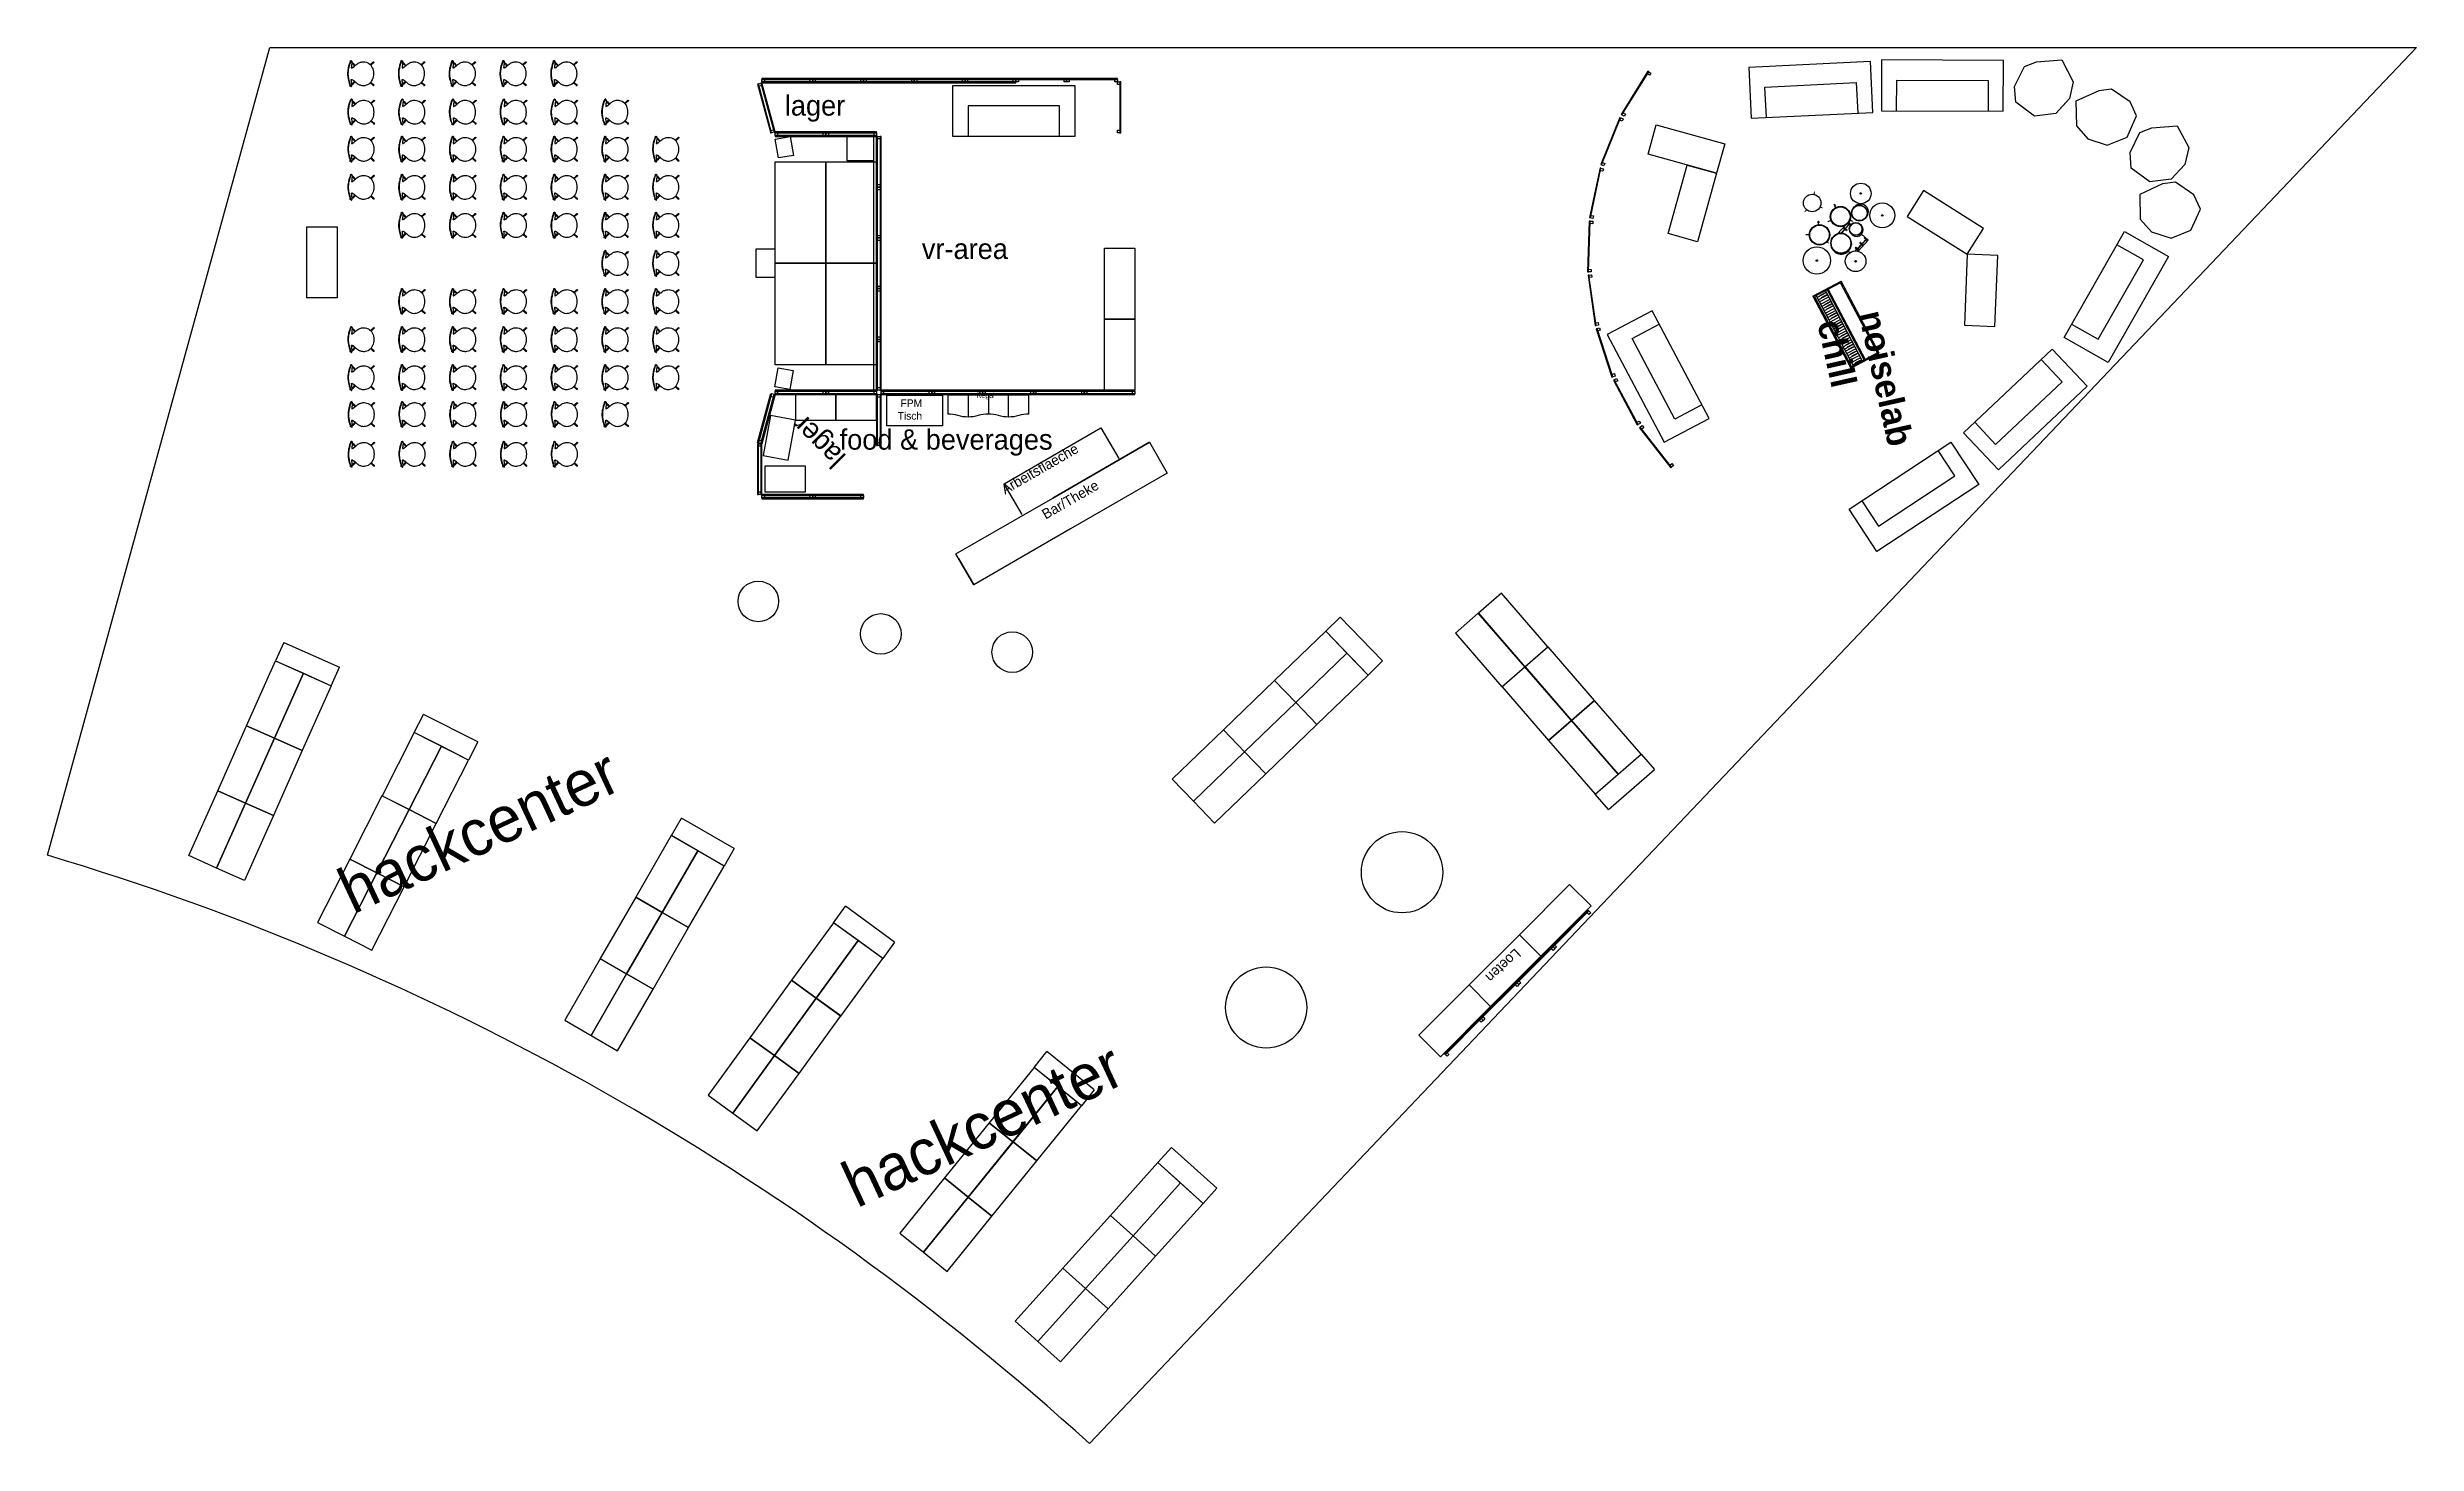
# Model space of a CAD drawing. Header units: millimetres. Extents: x 0 to 467, y -276 to -1.
import ezdxf

# ---------------------------------------------------------------- set-up
doc = ezdxf.new("R2010")
doc.units = ezdxf.units.MM
doc.layers.get('0').update_dxf_attribs({"lineweight": 25, "true_color": 0xffffff})
doc.layers.add('einhausung lounge', color=178, linetype='Continuous', lineweight=25, true_color=0x000000)
doc.layers.add('text', color=178, linetype='Continuous', lineweight=25, true_color=0x000000)
doc.styles.add('textstyle11', font='')
doc.styles.add('textstyle12', font='')
doc.styles.add('textstyle13', font='')
doc.styles.add('textstyle14', font='')
doc.styles.add('textstyle15', font='')
doc.styles.add('textstyle16', font='')
doc.styles.add('textstyle17', font='')
doc.styles.add('textstyle18', font='')
doc.styles.add('textstyle19', font='')
doc.styles.add('textstyle20', font='')
doc.styles.add('textstyle21', font='')
doc.styles.add('textstyle22', font='')
doc.styles.get('textstyle11').set_extended_font_data('Modern LED Board-7')
doc.styles.get('textstyle12').set_extended_font_data('Modern LED Board-7')
doc.styles.get('textstyle13').set_extended_font_data('Modern LED Board-7')
doc.styles.get('textstyle14').set_extended_font_data('Modern LED Board-7')
doc.styles.get('textstyle15').set_extended_font_data('Modern LED Board-7')
doc.styles.get('textstyle16').set_extended_font_data('Modern LED Board-7')
doc.styles.get('textstyle17').set_extended_font_data('Modern LED Board-7')
doc.styles.get('textstyle18').set_extended_font_data('Modern LED Board-7')
doc.styles.get('textstyle19').set_extended_font_data('Modern LED Board-7')
doc.styles.get('textstyle20').set_extended_font_data('Modern LED Board-7')
doc.styles.get('textstyle21').set_extended_font_data('Modern LED Board-7')
doc.styles.get('textstyle22').set_extended_font_data('Modern LED Board-7')

# ---------------------------------------------------------------- blocks, each defined once
blk = doc.blocks.new('block 4')
for points, knots in [([(5, 465), (5, 465), (5, 465), (5, 465), (-2, 476), (15, 487), (21, 475)], [0, 0, 0, 0, 1, 1, 1, 2, 2, 2, 2]), ([(0, 450), (0, 450), (0, 450), (0, 450), (2, 454), (6, 457), (9, 460), (13, 462), (18, 465), (22, 467), (38, 475), (56, 481), (75, 486), (106, 494), (139, 503), (171, 509), (195, 513), (219, 515), (243, 516), (268, 517), (293, 515), (318, 511), (330, 510), (342, 507), (354, 505), (384, 498), (415, 490), (444, 481), (453, 479), (461, 476), (470, 472), (482, 467), (495, 462), (504, 451), (504, 451), (504, 451), (504, 451)], [0, 0, 0, 0, 1, 1, 1, 2, 2, 2, 3, 3, 3, 4, 4, 4, 5, 5, 5, 6, 6, 6, 7, 7, 7, 8, 8, 8, 9, 9, 9, 10, 10, 10, 11, 11, 11, 12, 12, 12, 12]), ([(8, 467), (8, 467), (8, 467), (8, 467), (11, 470), (15, 472), (19, 474)], [0, 0, 0, 0, 1, 1, 1, 2, 2, 2, 2]), ([(20, 475), (20, 475), (20, 475), (20, 474), (19, 474), (19, 474), (19, 474)], [0, 0, 0, 0, 1, 1, 1, 2, 2, 2, 2]), ([(21, 475), (41, 485), (63, 492), (85, 498), (114, 506), (143, 513), (175, 518), (195, 521), (216, 523), (235, 524), (287, 527), (342, 517), (388, 506), (420, 498), (453, 490), (482, 476)], [0, 0, 0, 0, 1, 1, 1, 2, 2, 2, 3, 3, 3, 4, 4, 4, 5, 5, 5, 5]), ([(0, 450), (0, 452), (-1, 456), (0, 459), (1, 461), (3, 463), (5, 465)], [0, 0, 0, 0, 1, 1, 1, 2, 2, 2, 2]), ([(0, 450), (-1, 446), (4, 444), (7, 443), (13, 442), (22, 442), (26, 442)], [0, 0, 0, 0, 1, 1, 1, 2, 2, 2, 2]), ([(21, 21), (13, 18), (15, 6), (23, 4), (28, 2), (33, 4), (35, 10)], [0, 0, 0, 0, 1, 1, 1, 2, 2, 2, 2]), ([(21, 21), (17, 14), (22, 6), (30, 7), (32, 8), (33, 9), (35, 10)], [0, 0, 0, 0, 1, 1, 1, 2, 2, 2, 2]), ([(91, 374), (75, 355), (57, 334), (45, 313), (35, 295), (28, 276), (24, 256), (22, 246), (20, 235), (19, 225), (18, 211), (19, 197), (21, 181), (25, 162), (30, 146), (38, 127), (41, 123), (43, 118), (45, 114), (52, 102), (61, 91), (73, 78)], [0, 0, 0, 0, 1, 1, 1, 2, 2, 2, 3, 3, 3, 4, 4, 4, 5, 5, 5, 6, 6, 6, 7, 7, 7, 7]), ([(26, 24), (25, 22), (23, 21), (22, 20), (18, 13), (25, 6), (32, 9), (34, 10), (34, 12), (37, 14)], [0, 0, 0, 0, 1, 1, 1, 2, 2, 2, 3, 3, 3, 3]), ([(26, 442), (31, 434), (37, 427), (42, 420), (46, 416), (49, 412), (52, 408), (56, 404), (60, 400), (64, 397), (73, 389), (82, 382), (91, 374)], [0, 0, 0, 0, 1, 1, 1, 2, 2, 2, 3, 3, 3, 4, 4, 4, 4]), ([(44, 442), (70, 442), (99, 446), (123, 449), (128, 450), (133, 451), (137, 450), (138, 449), (139, 449), (140, 448)], [0, 0, 0, 0, 1, 1, 1, 2, 2, 2, 3, 3, 3, 3]), ([(44, 442), (52, 433), (58, 422), (67, 414), (78, 404), (89, 395), (101, 385)], [0, 0, 0, 0, 1, 1, 1, 2, 2, 2, 2]), ([(83, 68), (117, 40), (150, 28), (186, 19), (225, 10), (273, 10), (314, 19), (353, 27), (390, 42), (420, 68)], [0, 0, 0, 0, 1, 1, 1, 2, 2, 2, 3, 3, 3, 3]), ([(140, 448), (140, 448), (140, 448), (140, 448), (141, 445), (139, 440), (137, 436), (133, 425), (124, 412), (117, 403)], [0, 0, 0, 0, 1, 1, 1, 2, 2, 2, 3, 3, 3, 3]), ([(140, 448), (139, 448), (139, 448), (139, 448), (136, 437), (131, 426), (124, 415), (122, 411), (118, 407), (117, 403), (117, 403), (117, 403), (117, 403)], [0, 0, 0, 0, 1, 1, 1, 2, 2, 2, 3, 3, 3, 4, 4, 4, 4]), ([(365, 448), (365, 448), (365, 448), (364, 448), (363, 444), (365, 440), (367, 437), (370, 430), (374, 422), (378, 415), (382, 411), (385, 406), (388, 403)], [0, 0, 0, 0, 1, 1, 1, 2, 2, 2, 3, 3, 3, 4, 4, 4, 4]), ([(459, 442), (445, 442), (427, 444), (413, 445), (407, 446), (401, 447), (395, 448), (387, 449), (376, 451), (369, 450), (368, 450), (365, 450), (365, 448)], [0, 0, 0, 0, 1, 1, 1, 2, 2, 2, 3, 3, 3, 4, 4, 4, 4]), ([(403, 385), (397, 390), (393, 397), (388, 402), (388, 402), (388, 402), (388, 403)], [0, 0, 0, 0, 1, 1, 1, 2, 2, 2, 2]), ([(459, 442), (453, 434), (446, 423), (436, 414), (426, 404), (415, 396), (403, 386), (403, 386), (403, 386), (403, 385)], [0, 0, 0, 0, 1, 1, 1, 2, 2, 2, 3, 3, 3, 3]), ([(477, 442), (466, 427), (456, 412), (442, 399), (436, 394), (429, 388), (422, 383), (419, 380), (416, 377), (412, 374)], [0, 0, 0, 0, 1, 1, 1, 2, 2, 2, 3, 3, 3, 3]), ([(412, 374), (413, 373), (414, 372), (415, 371), (433, 350), (447, 335), (458, 316), (468, 299), (474, 282), (479, 264), (486, 236), (488, 206), (482, 179), (475, 141), (459, 106), (431, 78)], [0, 0, 0, 0, 1, 1, 1, 2, 2, 2, 3, 3, 3, 4, 4, 4, 5, 5, 5, 5]), ([(478, 24), (478, 23), (479, 22), (480, 21), (484, 16), (482, 10), (477, 9), (472, 7), (470, 10), (466, 14)], [0, 0, 0, 0, 1, 1, 1, 2, 2, 2, 3, 3, 3, 3]), ([(482, 21), (490, 17), (487, 5), (479, 3), (475, 2), (470, 4), (468, 10)], [0, 0, 0, 0, 1, 1, 1, 2, 2, 2, 2]), ([(504, 451), (505, 448), (503, 446), (501, 445), (495, 442), (482, 442), (477, 442)], [0, 0, 0, 0, 1, 1, 1, 2, 2, 2, 2]), ([(504, 451), (504, 453), (505, 457), (504, 459), (503, 461), (501, 463), (498, 466)], [0, 0, 0, 0, 1, 1, 1, 2, 2, 2, 2])]:
    blk.add_open_spline(points, degree=3, knots=knots)
for points in [[(7, 466), (5, 473), (14, 479), (20, 475)], [(8, 467), (7, 473), (14, 477), (19, 474)], [(7, 466), (7, 467), (7, 467), (8, 467)], [(21, 475), (21, 475), (20, 475), (20, 475)], [(498, 466), (504, 476), (489, 486), (482, 476)], [(482, 476), (482, 476), (483, 475), (484, 475)], [(496, 467), (497, 473), (489, 479), (484, 475)], [(484, 475), (484, 475), (484, 475), (485, 475)], [(495, 468), (495, 473), (489, 476), (485, 475)], [(495, 468), (491, 470), (488, 472), (485, 475)], [(496, 467), (496, 468), (495, 468), (495, 468)], [(498, 466), (498, 466), (497, 467), (496, 467)], [(5, 465), (6, 465), (6, 466), (7, 466)], [(26, 24), (24, 24), (22, 22), (21, 21)], [(26, 442), (32, 442), (38, 442), (44, 442)], [(73, 78), (57, 60), (42, 41), (26, 24)], [(37, 14), (37, 12), (36, 11), (35, 10)], [(83, 68), (68, 50), (52, 32), (37, 14)], [(73, 78), (76, 75), (80, 72), (83, 68)], [(91, 374), (95, 377), (98, 381), (101, 385)], [(101, 385), (107, 390), (112, 397), (117, 403)], [(365, 448), (370, 432), (378, 417), (388, 403)], [(412, 374), (409, 378), (405, 382), (403, 385)], [(431, 78), (427, 74), (424, 71), (420, 68)], [(420, 68), (435, 50), (451, 32), (466, 14)], [(431, 78), (446, 60), (461, 41), (478, 24)], [(477, 442), (471, 442), (465, 442), (459, 442)], [(466, 14), (466, 13), (467, 11), (468, 10)], [(482, 21), (487, 13), (477, 2), (468, 10)], [(478, 24), (479, 24), (481, 22), (482, 21)]]:
    blk.add_open_spline(points, degree=3)
blk = doc.blocks.new('tisch60x140')
for p, q in [((600, 0), (0, 0)), ((0, 0), (0, -1400)), ((600, -1400), (600, 0)), ((0, -1400), (600, -1400))]:
    blk.add_line(p, q)
blk = doc.blocks.new('buehnenplatte')
for p, q in [((2000, 0), (0, 0)), ((0, 0), (0, -1000)), ((2000, -1000), (2000, 0)), ((0, -1000), (2000, -1000))]:
    blk.add_line(p, q)
blk = doc.blocks.new('trennwand')
for p, q in [((0, 0), (1000, 0)), ((0, -19), (0, 0)), ((1000, 0), (1000, -19)), ((1000, -19), (0, -19)), ((50, -19), (0, -19)), ((0, -19), (0, -69)), ((0, -69), (1000, -69)), ((0, -88), (0, -69)), ((0, -69), (50, -69)), ((1000, -88), (0, -88)), ((50, -69), (50, -19)), ((1000, -18.5), (950, -18.5)), ((950, -18.5), (950, -68.5)), ((950, -68.5), (1000, -68.5)), ((1000, -68.5), (1000, -18.5)), ((1000, -69), (1000, -88))]:
    blk.add_line(p, q)
blk = doc.blocks.new('3ersofa')
for p, q in [((2400, 0), (0, 0)), ((0, 0), (0, -1000)), ((2400, -1000), (2400, 0)), ((300, -1000), (300, -400)), ((300, -400), (2100, -400)), ((2100, -400), (2100, -1000)), ((0, -1000), (2400, -1000))]:
    blk.add_line(p, q)
blk = doc.blocks.new('trennwand niedrig')
for p, q in [((0, -19), (0, 0)), ((0, 0), (1000, 0)), ((1000, 0), (1000, -19)), ((1000, -19), (0, -19)), ((50, -19.5), (0, -19.5)), ((0, -19.5), (0, -69.5)), ((0, -69.5), (50, -69.5)), ((50, -69.5), (50, -19.5)), ((1000, -19), (950, -19)), ((950, -19), (950, -69)), ((950, -69), (1000, -69)), ((1000, -69), (1000, -19))]:
    blk.add_line(p, q)
blk = doc.blocks.new('PA Box')
at = {"layer": 'text'}
for p, q in [((380, 0), (0, 0)), ((0, 0), (0, -300)), ((380, -300), (380, 0)), ((0, -300), (380, -300))]:
    blk.add_line(p, q, dxfattribs=at)
blk = doc.blocks.new('gorm80x50')
for p, q in [((0, 0), (800, 0)), ((0, -500), (0, 0)), ((800, 0), (800, -500)), ((800, -500), (0, -500))]:
    blk.add_line(p, q)
blk = doc.blocks.new('leinwand')
at = {"layer": 'text'}
for p, q in [((0, 0), (50, 0)), ((60, 0), (0, 0)), ((0, 0), (0, 0)), ((0, -5000), (0, 0)), ((50, 0), (50, 0)), ((60, 0), (60, -5000)), ((60, -5000), (0, -5000))]:
    blk.add_line(p, q, dxfattribs=at)
blk = doc.blocks.new('Subwoofer')
at = {"layer": 'text'}
for p, q in [((0, 0), (550, 0)), ((0, -380), (0, 0)), ((550, 0), (550, -380)), ((550, -380), (0, -380))]:
    blk.add_line(p, q, dxfattribs=at)
blk = doc.blocks.new('AMP Rack')
at = {"layer": 'text'}
for p, q in [((520, 0), (0, 0)), ((0, 0), (0, -480)), ((520, -480), (520, 0)), ((0, -480), (520, -480))]:
    blk.add_line(p, q, dxfattribs=at)
blk = doc.blocks.new('regal120x40')
for p, q in [((0, 0), (1200, 0)), ((0, -400), (0, 0)), ((1200, 0), (1200, -400)), ((0, -400), (1200, -400))]:
    blk.add_line(p, q)
blk = doc.blocks.new('sitzsack')
blk.add_lwpolyline([(0, 0), (-3.36, -2.86), (-3.7, -5.38), (-2.86, -10.26), (1.85, -11.44), (4.88, -9.93), (7.07, -6.56), (6.56, -2.36), (3.03, 0.5), (0, 0)])
blk = doc.blocks.new('drums')
for p, q in [((-38.3, 50.4), (-35.5, 52.9)), ((-35.5, 52.9), (-33.1, 55.1)), ((-130.9, -19.7), (-130.9, 9.8)), ((-130.9, -19.7), (-130.9, 9.6)), ((-128.5, 8.7), (-130.9, 8.7)), ((-130.9, 8.7), (-130.9, 6.8)), ((-130.9, 6.8), (-128.5, 6.8)), ((-128.5, 6.8), (-128.5, 8.7)), ((-124.6, 8), (-128.5, 8)), ((-128.5, 8), (-128.5, 7.5)), ((-128.5, 7.5), (-124.6, 7.5)), ((-126.9, 8), (-126.7, 12.7)), ((-126.9, -5.3), (-126.9, 7.5)), ((-126.9, 6.8), (-126.9, 7.5)), ((-126.4, 8), (-126.4, 13)), ((-126.4, -5.3), (-126.4, 7.5)), ((-126.4, 6.8), (-126.4, 7.5)), ((-122.3, 8.7), (-124.6, 8.7)), ((-124.6, 8.7), (-124.6, 6.8)), ((-124.6, 7.5), (-124.6, 8)), ((-124.6, 6.8), (-122.3, 6.8)), ((-122.3, 6.8), (-122.3, 8.7)), ((-120.7, 22.9), (-116.6, 23)), ((-108.5, 5.7), (-112.1, 8.5)), ((-82.1, 35.7), (-85, 38)), ((-82.5, -5.3), (-82.5, 5.3)), ((-82, -5.3), (-82, 5.7)), ((-80.4, 6.8), (-80.4, 7.4)), ((-78.1, 6.8), (-80.4, 6.8)), ((-79.3, 8.7), (-78.1, 8.7)), ((-78.1, -19.7), (-78.1, 10.6)), ((-78.1, 8.7), (-78.1, 6.8)), ((-72.9, 36.8), (-75.2, 36.8)), ((-50.7, 0.5), (-49.1, 3.9)), ((-49.1, 3.9), (-47.7, 6.8)), ((-38.3, 23.2), (-35.5, 20.7)), ((-35.8, 20.3), (-35.2, 21)), ((-33.4, 18.1), (-35.8, 20.3)), ((-35.5, 20.7), (-33.1, 18.5)), ((-35.2, 21), (-32.8, 18.8)), ((-32.8, 18.8), (-33.4, 18.1)), ((-33.1, 18.4), (-33.4, 18.1)), ((-128.5, -4.6), (-130.9, -4.6)), ((-130.9, -4.6), (-130.9, -6.4)), ((-130.9, -6.4), (-128.5, -6.4)), ((-128.5, -17.8), (-130.9, -17.8)), ((-130.9, -17.8), (-130.9, -19.7)), ((-113.3, -19.7), (-130.9, -19.7)), ((-130.9, -19.7), (-128.5, -19.7)), ((-128.5, -6.4), (-128.5, -4.6)), ((-124.6, -5.3), (-128.5, -5.3)), ((-128.5, -5.3), (-128.5, -5.7)), ((-128.5, -5.7), (-124.6, -5.7)), ((-128.5, -19.7), (-128.5, -17.8)), ((-124.6, -18.5), (-128.5, -18.5)), ((-128.5, -18.5), (-128.5, -19)), ((-128.5, -19), (-124.6, -19)), ((-126.9, -18.5), (-126.9, -5.7)), ((-126.9, -6.4), (-126.9, -5.7)), ((-126.9, -19.7), (-126.9, -19)), ((-126.4, -18.5), (-126.4, -5.7)), ((-126.4, -6.4), (-126.4, -5.7)), ((-126.4, -19.7), (-126.4, -19)), ((-122.3, -4.6), (-124.6, -4.6)), ((-124.6, -4.6), (-124.6, -6.4)), ((-124.6, -5.7), (-124.6, -5.3)), ((-124.6, -6.4), (-122.3, -6.4)), ((-122.3, -17.8), (-124.6, -17.8)), ((-124.6, -17.8), (-124.6, -19.7)), ((-124.6, -19), (-124.6, -18.5)), ((-124.6, -19.7), (-122.3, -19.7)), ((-122.3, -6.4), (-122.3, -4.6)), ((-122.3, -19.7), (-122.3, -17.8)), ((-98, -6.8), (-100.5, -6.8)), ((-98, -32.6), (-100.5, -32.6)), ((-86.7, -6.4), (-86.7, -4.6)), ((-86.7, -4.6), (-84.3, -4.6)), ((-84.3, -6.4), (-86.7, -6.4)), ((-86.7, -19.7), (-86.7, -17.8)), ((-86.7, -17.8), (-84.3, -17.8)), ((-84.3, -19.7), (-86.7, -19.7)), ((-78.1, -19.7), (-85.1, -19.7)), ((-84.3, -4.6), (-84.3, -6.4)), ((-84.3, -5.7), (-84.3, -5.3)), ((-84.3, -5.3), (-80.4, -5.3)), ((-80.4, -5.7), (-84.3, -5.7)), ((-84.3, -17.8), (-84.3, -19.7)), ((-84.3, -19), (-84.3, -18.5)), ((-84.3, -18.5), (-80.4, -18.5)), ((-80.4, -19), (-84.3, -19)), ((-79.9, -26), (-82.9, -27.2)), ((-82.5, -18.5), (-82.5, -5.7)), ((-82.5, -6.4), (-82.5, -5.7)), ((-82.5, -19.7), (-82.5, -19)), ((-82, -18.5), (-82, -5.7)), ((-82, -6.4), (-82, -5.7)), ((-82, -19.7), (-82, -19)), ((-80.4, -6.4), (-80.4, -4.6)), ((-80.4, -4.6), (-78.1, -4.6)), ((-80.4, -5.3), (-80.4, -5.7)), ((-78.1, -6.4), (-80.4, -6.4)), ((-80.4, -19.7), (-80.4, -17.8)), ((-80.4, -17.8), (-78.1, -17.8)), ((-80.4, -18.5), (-80.4, -19)), ((-78.1, -19.7), (-80.4, -19.7)), ((-77.7, -25.1), (-79.9, -25.9)), ((-78.1, -4.6), (-78.1, -6.4)), ((-78.1, -17.8), (-78.1, -19.7)), ((-40.5, -24.7), (-37, -26)), ((-37.2, -26.4), (-36.8, -25.5)), ((-34.1, -27.6), (-37.2, -26.4)), ((-37, -26), (-33.9, -27.1)), ((-36.8, -25.5), (-33.8, -26.7)), ((-33.8, -26.7), (-34.1, -27.6)), ((-34, -27.2), (-34.1, -27.6)), ((-98, -47.9), (-98, -50.9)), ((-66.7, -47.9), (-66.7, -50.9))]:
    blk.add_line(p, q)
at = {"const_width": 1.21}
for points, elevation in [([(-33.1, 55.1), (-35.5, 53)], 2.8), ([(-75.1, 36.9), (-78.3, 36.9)], 2.8), ([(-33.1, 18.5), (-35.5, 20.7)], 2.8), ([(-0.9, 20.5), (-1.1, 23.3)], 1.4), ([(-0.9, 20.5), (-1.1, 23.3)], 2.8), ([(-34, -27.2), (-37, -25.9)], 2.8), ([(-19.7, -5.6), (-22.4, -6.5)], 1.4), ([(-19.7, -5.6), (-22.4, -6.5)], 2.8), ([(10, -17.8), (11.5, -20.3)], 1.4), ([(10, -17.8), (11.5, -20.3)], 2.8)]:
    blk.add_lwpolyline(points, dxfattribs=dict(at, elevation=elevation))
for points in [[(-47.7, 6.8), (-48.9, 4.4)], [(-0.9, 20.5), (-1.1, 23.3)], [(-80.4, -26.2), (-82.9, -27.2)], [(-19.7, -5.6), (-22.4, -6.5)], [(10, -17.8), (11.5, -20.3)]]:
    blk.add_lwpolyline(points, dxfattribs=at)
for points in [[(-0.8, 17.2), (-0.9, 20.5)], [(-16.6, -4.8), (-19.7, -5.7)], [(8.5, -15), (10.1, -17.8)]]:
    blk.add_lwpolyline(points)
for points, elevation in [([(-0.8, 17.2), (-0.9, 20.5)], 1.4), ([(-0.8, 17.2), (-0.9, 20.5)], 2.8), ([(-16.6, -4.8), (-19.7, -5.7)], 1.4), ([(-16.6, -4.8), (-19.7, -5.7)], 2.8), ([(8.5, -15), (10.1, -17.8)], 1.4), ([(8.5, -15), (10.1, -17.8)], 2.8)]:
    blk.add_lwpolyline(points, dxfattribs=dict(elevation=elevation))
for centre, radius in [((-83, 77.9), 26.9), ((-140.5, 27.7), 20.3), ((-83, 77.9), 1.48), ((-83, 77.9), 0.867), ((-52.9, 36.8), 20), ((-52.9, 36.8), 19.3), ((-140.5, 27.7), 1.48), ((-140.5, 27.7), 0.867), ((-95.3, 20.7), 20), ((-95.3, 20.7), 19.3), ((-59.2, -17.6), 20), ((-59.2, -17.6), 18.9), ((0, 0), 17.2), ((-98, -19.7), 12.9), ((-98, -19.7), 12.2), ((-82.4, -47.9), 15.6), ((-82.4, -47.9), 14.9), ((-118.7, -74.5), 24.5), ((-118.7, -74.5), 1.48), ((-118.7, -74.5), 0.867), ((-58.3, -78.2), 20.3), ((-58.3, -78.2), 1.48), ((-58.3, -78.2), 0.867)]:
    blk.add_circle(centre, radius)
for centre, radius, start, end in [((-96.4, 21.3), 20.2, 55.4961, 219.203), ((-100.5, -19.7), 12.9, 90, 270), ((-82.4, -50.9), 15.6, 180, 0)]:
    blk.add_arc(centre, radius, start, end)
blk = doc.blocks.new('piano')
at = {"layer": 'text', "color": 0}
for p, q in [((1293, 364), (-311, 364)), ((-311, -267), (-311, 364)), ((1272, 338), (-289, 338)), ((-289, 338), (-289, -243)), ((-289, 60), (1272, 60)), ((-289, 40), (1273, 40)), ((1272, 338), (1272, -243)), ((1293, -267), (1293, 364)), ((-311, -267), (1293, -267)), ((-289, -1), (1272, -1)), ((-289, -204), (1272, -204)), ((-289, -243), (1272, -243)), ((-250, -10), (-250, -204)), ((-200, -10), (-200, -204)), ((-150, -1), (-150, -204)), ((-100, -1), (-100, -204)), ((-50, -10), (-50, -204)), ((0, -10), (0, -204)), ((50, -10), (50, -204)), ((100, -1), (100, -204)), ((150, -1), (150, -204)), ((200, -10), (200, -204)), ((250, -10), (250, -204)), ((300, -1), (300, -204)), ((350, -1), (350, -204)), ((400, -10), (400, -204)), ((450, -10), (450, -204)), ((500, -10), (500, -204)), ((550, -1), (550, -204)), ((600, -1), (600, -204)), ((650, -10), (650, -204)), ((700, -10), (700, -204)), ((750, -1), (750, -204)), ((800, -1), (800, -204)), ((850, -10), (850, -204)), ((900, -10), (900, -204)), ((950, -10), (950, -204)), ((1000, -1), (1000, -204)), ((1050, -10), (1050, -204)), ((1100, -10), (1100, -204)), ((1150, -1), (1150, -204)), ((1200, -1), (1200, -204)), ((1250, -10), (1250, -204))]:
    blk.add_line(p, q, dxfattribs=at)
for points in [[(-249, 0), (-269, 0), (-249, -137), (-269, -137)], [(-200, 0), (-220, 0), (-200, -140), (-220, -140)], [(-50, 0), (-70, 0), (-50, -140), (-70, -140)], [(0, 0), (-20, 0), (0, -140), (-20, -140)], [(50, 0), (30, 0), (50, -140), (30, -140)], [(200, 0), (180, 0), (200, -140), (180, -140)], [(250, 0), (230, 0), (250, -140), (230, -140)], [(400, 0), (380, 0), (400, -140), (380, -140)], [(450, 0), (430, 0), (450, -140), (430, -140)], [(500, 0), (480, 0), (500, -140), (480, -140)], [(650, 0), (630, 0), (650, -140), (630, -140)], [(700, 0), (680, 0), (700, -140), (680, -140)], [(850, 0), (830, 0), (850, -140), (830, -140)], [(900, 0), (880, 0), (900, -140), (880, -140)], [(950, 0), (930, 0), (950, -140), (930, -140)], [(1050, 0), (1030, 0), (1050, -140), (1030, -140)], [(1100, 0), (1080, 0), (1100, -140), (1080, -140)], [(1250, 0), (1230, 0), (1250, -140), (1230, -140)]]:
    blk.add_trace(points, dxfattribs=at)

msp = doc.modelspace()

# ---------------------------------------------------------------- linework, layer by layer
for p, q in [((0, -160), (43.8, -0.86)), ((43.8, -0.86), (466.54, -0.86)), ((205.21, -275.92), (466.54, -0.86))]:
    msp.add_line(p, q)
msp.add_arc((-151.71, -668.17), 530.33, 47.7002, 73.3777)
at = {"layer": 'einhausung lounge'}
for p, q in [((165.29, -75.39), (165.29, -69.39)), ((165.29, -69.39), (176.29, -69.39)), ((176.29, -69.39), (176.29, -75.39)), ((193.29, -69.39), (177.29, -69.39)), ((177.29, -69.39), (177.29, -73.09)), ((181.29, -69.39), (181.29, -73.69)), ((185.29, -69.39), (185.29, -73.09)), ((189.29, -73.69), (189.29, -69.39)), ((193.29, -73.09), (193.29, -69.39)), ((176.29, -75.39), (165.29, -75.39)), ((188.42, -86.81), (207.47, -75.81)), ((217.03, -78.65), (197.98, -89.65)), ((197.98, -89.65), (217.03, -78.65)), ((207.47, -75.81), (210.97, -81.87)), ((217.03, -78.65), (220.53, -84.72)), ((191.92, -92.87), (188.42, -86.81)), ((220.53, -84.72), (201.48, -95.72)), ((178.92, -100.65), (197.98, -89.65)), ((201.48, -95.72), (182.42, -106.72)), ((182.42, -106.72), (178.92, -100.65)), ((179.42, -101.52), (182.42, -106.72))]:
    msp.add_line(p, q, dxfattribs=at)
at = {"layer": 'einhausung lounge', "flags": 128}
for points in [[(191.29, -73.39, -0.15), (187.29, -73.39, 0.15), (183.29, -73.39, -0.15), (179.29, -73.39, 0.074583), (177.29, -73.09)], [(193.29, -73.09, 0.074583), (191.29, -73.39)]]:
    msp.add_lwpolyline(points, format="xyb", dxfattribs=at)
at = {"layer": 'einhausung lounge'}
for centre, radius in [((140, -110), 4), ((164.12, -116.41), 4), ((190, -120), 4), ((266.76, -163.36), 8), ((240, -190), 8)]:
    msp.add_circle(centre, radius, dxfattribs=at)

# ---------------------------------------------------------------- block references
at = {"xscale": 0.01, "zscale": 0.01}
for name, p, yscale, rotation in [('regal120x40', (44.93, -121.72), -0.01, 335.9999999999994), ('tisch60x140', (39.24, -134.51), -0.01, 335.9999999999994), ('tisch60x140', (44.72, -136.95), -0.01, 335.9999999999994), ('tisch60x140', (33.54, -147.3), -0.01, 335.9999999999994), ('regal120x40', (82.94, -141.26), 0.01, 153.0000000000001), ('tisch60x140', (39.02, -149.74), -0.01, 335.9999999999994), ('tisch60x140', (71.24, -151.01), 0.01, 153.0000000000001), ('tisch60x140', (76.58, -153.74), 0.01, 153.0000000000001), ('tisch60x140', (27.85, -160.09), -0.01, 335.9999999999994), ('tisch60x140', (64.88, -163.49), 0.01, 153.0000000000001), ('tisch60x140', (33.33, -162.53), -0.01, 335.9999999999994), ('tisch60x140', (70.23, -166.21), 0.01, 153.0000000000001), ('regal120x40', (133.26, -162.14), 0.01, 150), ('tisch60x140', (121.06, -171.26), 0.01, 150), ('tisch60x140', (58.53, -175.96), 0.01, 153.0000000000001), ('tisch60x140', (126.26, -174.26), 0.01, 150), ('tisch60x140', (63.87, -178.69), 0.01, 153.0000000000001), ('tisch60x140', (114.06, -183.38), 0.01, 150), ('tisch60x140', (119.26, -186.38), 0.01, 150), ('regal120x40', (164.49, -180.35), 0.01, 144), ('tisch60x140', (151.41, -188.15), 0.01, 144), ('tisch60x140', (156.26, -191.68), 0.01, 144), ('tisch60x140', (107.06, -195.51), 0.01, 150), ('tisch60x140', (112.26, -198.51), 0.01, 150), ('tisch60x140', (143.18, -199.48), 0.01, 144), ('tisch60x140', (148.03, -203), 0.01, 144), ('tisch60x140', (134.95, -210.8), 0.01, 144), ('tisch60x140', (139.8, -214.33), 0.01, 144), ('regal120x40', (203.62, -209.36), 0.01, 141), ('tisch60x140', (190.14, -216.47), 0.01, 141), ('tisch60x140', (194.81, -220.24), 0.01, 141), ('tisch60x140', (181.33, -227.35), 0.01, 141), ('tisch60x140', (186, -231.12), 0.01, 141), ('regal120x40', (227.61, -228.58), 0.01, 138), ('tisch60x140', (172.52, -238.23), 0.01, 141), ('tisch60x140', (213.78, -234.97), 0.01, 138), ('tisch60x140', (177.19, -242), 0.01, 141), ('tisch60x140', (218.24, -238.99), 0.01, 138), ('tisch60x140', (204.41, -245.38), 0.01, 138), ('tisch60x140', (208.87, -249.39), 0.01, 138), ('tisch60x140', (195.04, -255.78), 0.01, 138), ('tisch60x140', (199.5, -259.8), 0.01, 138)]:
    msp.add_blockref(name, p, dxfattribs=dict(at, yscale=yscale, rotation=rotation))
at = {"layer": 'einhausung lounge'}
for name, p, xscale, yscale, zscale, rotation in [('block 4', (64.35, -3.52), 0.01, -0.01, 0.01, 270), ('block 4', (74.35, -3.52), 0.01, -0.01, 0.01, 270), ('block 4', (84.35, -3.52), 0.01, -0.01, 0.01, 270), ('block 4', (94.35, -3.52), 0.01, -0.01, 0.01, 270), ('block 4', (104.35, -3.52), 0.01, -0.01, 0.01, 270), ('3ersofa', (335.02, -4.84), 0.01, 0.01, 0.01, 2.796847327809177), ('3ersofa', (361.19, -3.33), 0.01, 0.01, 0.01, 359.7968473278092), ('trennwand', (139.85, -8.08), 0.01, -0.01, 0.01, 285.0000000000005), ('trennwand', (150.7, -6.97), 0.01, -0.01, 0.01, 180.0000000000006), ('trennwand', (160.7, -6.97), 0.01, -0.01, 0.01, 180.0000000000006), ('trennwand', (170.7, -6.97), 0.01, -0.01, 0.01, 180.0000000000006), ('trennwand', (180.7, -6.97), 0.01, -0.01, 0.01, 180.0000000000006), ('3ersofa', (202.29, -8.39), 0.01, -0.01, 0.01, 180.0000000000006), ('trennwand', (190.7, -6.97), 0.01, -0.01, 0.01, 180.0000000000006), ('trennwand niedrig', (200.7, -6.97), 0.01, -0.01, 0.01, 180.0000000000006), ('trennwand niedrig', (210.7, -6.97), 0.01, -0.01, 0.01, 180.0000000000006), ('trennwand niedrig', (211.4, -17.67), 0.01, -0.01, 0.01, 90.00000000000001), ('trennwand niedrig', (315.18, -5.57), 0.01, -0.01, 0.01, 237.9999999999999), ('block 4', (64.45, -16.12), 0.01, 0.01, 0.01, 90.00000000000031), ('block 4', (74.45, -16.12), 0.01, 0.01, 0.01, 90.00000000000031), ('block 4', (84.45, -16.12), 0.01, 0.01, 0.01, 90.00000000000031), ('block 4', (94.45, -16.12), 0.01, 0.01, 0.01, 90.00000000000031), ('block 4', (104.45, -16.12), 0.01, 0.01, 0.01, 90.00000000000031), ('block 4', (114.45, -16.12), 0.01, 0.01, 0.01, 90.00000000000031), ('block 4', (64.41, -18.4), 0.01, -0.01, 0.01, 270), ('block 4', (74.41, -18.4), 0.01, -0.01, 0.01, 270), ('block 4', (84.41, -18.4), 0.01, -0.01, 0.01, 270), ('block 4', (94.41, -18.4), 0.01, -0.01, 0.01, 270), ('block 4', (104.41, -18.4), 0.01, -0.01, 0.01, 270), ('block 4', (114.41, -18.4), 0.01, -0.01, 0.01, 270), ('block 4', (124.41, -18.4), 0.01, -0.01, 0.01, 270), ('trennwand', (153.29, -17.51), 0.01, -0.01, 0.01, 180.0000000000006), ('PA Box', (146.95, -22.13), 0.01, -0.01, 0.01, 100.0000000000007), ('trennwand', (163.29, -17.51), 0.01, -0.01, 0.01, 180.0000000000006), ('AMP Rack', (162.69, -18.39), 0.01, -0.01, 0.01, 180.0000000000006), ('leinwand', (163.29, -18.39), 0.01, -0.01, 0.01, 180.0000000000006), ('trennwand', (163.29, -18.39), 0.01, -0.01, 0.01, 270), ('trennwand niedrig', (309.63, -14.68), 0.01, -0.01, 0.01, 247.9999999999998), ('tisch60x140', (328.69, -25.65), 0.01, -0.01, 0.01, 74.48099776149797), ('drums', (347.52, -31.51), 0.1, 0.1, 0.1, 137.7968473278093), ('block 4', (64.41, -25.9), 0.01, -0.01, 0.01, 270), ('block 4', (74.41, -25.9), 0.01, -0.01, 0.01, 270), ('block 4', (84.41, -25.9), 0.01, -0.01, 0.01, 270), ('block 4', (94.41, -25.9), 0.01, -0.01, 0.01, 270), ('block 4', (104.41, -25.9), 0.01, -0.01, 0.01, 270), ('block 4', (114.41, -25.9), 0.01, -0.01, 0.01, 270), ('block 4', (124.41, -25.9), 0.01, -0.01, 0.01, 270), ('buehnenplatte', (143.29, -23.39), 0.01, -0.01, 0.01, 270), ('buehnenplatte', (153.29, -23.39), 0.01, -0.01, 0.01, 270), ('trennwand niedrig', (305.74, -24.62), 0.01, -0.01, 0.01, 258), ('tisch60x140', (328.69, -25.65), 0.01, -0.01, 0.01, 164.480997761498), ('trennwand', (163.29, -28.39), 0.01, -0.01, 0.01, 270), ('tisch60x140', (366.21, -34.15), 0.01, 0.01, 0.01, 57.7968473278092), ('tisch60x140', (57.07, -36.18), 0.01, -0.01, 0.01, 180), ('block 4', (74.41, -33.4), 0.01, -0.01, 0.01, 270), ('block 4', (84.41, -33.4), 0.01, -0.01, 0.01, 270), ('block 4', (94.41, -33.4), 0.01, -0.01, 0.01, 270), ('block 4', (104.41, -33.4), 0.01, -0.01, 0.01, 270), ('block 4', (114.41, -33.4), 0.01, -0.01, 0.01, 270), ('block 4', (124.41, -33.4), 0.01, -0.01, 0.01, 270), ('trennwand niedrig', (303.63, -35.08), 0.01, -0.01, 0.01, 267.9999999999999), ('3ersofa', (405.82, -62.94), 0.01, -0.01, 0.01, 60.33325502634679), ('block 4', (114.41, -40.9), 0.01, -0.01, 0.01, 270), ('block 4', (124.41, -40.9), 0.01, -0.01, 0.01, 270), ('Subwoofer', (143.29, -46.14), 0.01, -0.01, 0.01, 90.00000000000001), ('trennwand', (163.29, -38.39), 0.01, -0.01, 0.01, 270), ('tisch60x140', (214.17, -40.39), 0.01, -0.01, 0.01, 180.0000000000006), ('tisch60x140', (378.05, -41.61), 0.01, 0.01, 0.01, 357.7968473278092), ('buehnenplatte', (143.29, -43.39), 0.01, -0.01, 0.01, 270), ('buehnenplatte', (153.29, -43.39), 0.01, -0.01, 0.01, 270), ('trennwand niedrig', (303.38, -45.75), 0.01, -0.01, 0.01, 278), ('block 4', (74.41, -48.4), 0.01, -0.01, 0.01, 270), ('block 4', (84.41, -48.4), 0.01, -0.01, 0.01, 270), ('block 4', (94.41, -48.4), 0.01, -0.01, 0.01, 270), ('block 4', (104.41, -48.4), 0.01, -0.01, 0.01, 270), ('block 4', (114.41, -48.4), 0.01, -0.01, 0.01, 270), ('block 4', (124.41, -48.4), 0.01, -0.01, 0.01, 270), ('trennwand', (163.29, -48.39), 0.01, -0.01, 0.01, 270), ('piano', (351.47, -51.38), 0.01, 0.01, 0.01, 297.7968473278091), ('block 4', (64.41, -55.9), 0.01, -0.01, 0.01, 270), ('block 4', (74.41, -55.9), 0.01, -0.01, 0.01, 270), ('block 4', (84.41, -55.9), 0.01, -0.01, 0.01, 270), ('block 4', (94.41, -55.9), 0.01, -0.01, 0.01, 270), ('block 4', (104.41, -55.9), 0.01, -0.01, 0.01, 270), ('block 4', (114.41, -55.9), 0.01, -0.01, 0.01, 270), ('block 4', (124.41, -55.9), 0.01, -0.01, 0.01, 270), ('tisch60x140', (214.17, -54.39), 0.01, -0.01, 0.01, 180.0000000000006), ('3ersofa', (318.37, -78.62), 0.01, 0.01, 0.01, 117.8456869426276), ('trennwand', (163.29, -58.39), 0.01, -0.01, 0.01, 270), ('trennwand niedrig', (304.98, -56.3), 0.01, -0.01, 0.01, 287.9999999999999), ('3ersofa', (384.2, -84.05), 0.01, -0.01, 0.01, 43.33325502634681), ('block 4', (64.41, -63.4), 0.01, -0.01, 0.01, 270), ('block 4', (74.41, -63.4), 0.01, -0.01, 0.01, 270), ('block 4', (84.41, -63.4), 0.01, -0.01, 0.01, 270), ('block 4', (94.41, -63.4), 0.01, -0.01, 0.01, 270), ('block 4', (104.41, -63.4), 0.01, -0.01, 0.01, 270), ('block 4', (114.41, -63.4), 0.01, -0.01, 0.01, 270), ('block 4', (124.41, -63.4), 0.01, -0.01, 0.01, 270), ('PA Box', (146.23, -68.23), 0.01, -0.01, 0.01, 80.00000000000072), ('trennwand', (139.85, -78.7), 0.01, 0.01, 0.01, 75.00000000000053), ('trennwand', (153.29, -68.39), 0.01, -0.01, 0.01, 180.0000000000006), ('gorm80x50', (155.29, -69.27), 0.01, -0.01, 0.01, 180.0000000000006), ('trennwand', (163.29, -68.39), 0.01, -0.01, 0.01, 180.0000000000006), ('gorm80x50', (163.29, -69.27), 0.01, -0.01, 0.01, 180.0000000000006), ('trennwand', (163.29, -69.27), 0.01, -0.01, 0.01, 270), ('trennwand', (174.17, -68.39), 0.01, -0.01, 0.01, 180.0000000000006), ('trennwand', (184.17, -68.39), 0.01, -0.01, 0.01, 180.0000000000006), ('trennwand', (194.17, -68.39), 0.01, -0.01, 0.01, 180.0000000000006), ('trennwand', (204.17, -68.39), 0.01, -0.01, 0.01, 180.0000000000006), ('trennwand', (214.17, -68.39), 0.01, -0.01, 0.01, 180.0000000000006), ('trennwand niedrig', (308.39, -66.41), 0.01, -0.01, 0.01, 298), ('block 4', (64.45, -70.66), 0.01, -0.01, 0.01, 270), ('block 4', (74.45, -70.66), 0.01, -0.01, 0.01, 270), ('block 4', (84.45, -70.66), 0.01, -0.01, 0.01, 270), ('block 4', (94.45, -70.66), 0.01, -0.01, 0.01, 270), ('block 4', (104.45, -70.66), 0.01, -0.01, 0.01, 270), ('block 4', (114.45, -70.66), 0.01, -0.01, 0.01, 270), ('gorm80x50', (142.37, -73.4), 0.01, -0.01, 0.01, 260.0000000000006), ('block 4', (64.45, -78.5), 0.01, -0.01, 0.01, 270), ('block 4', (74.45, -78.5), 0.01, -0.01, 0.01, 270), ('block 4', (84.45, -78.5), 0.01, -0.01, 0.01, 270), ('block 4', (94.45, -78.5), 0.01, -0.01, 0.01, 270), ('block 4', (104.45, -78.5), 0.01, -0.01, 0.01, 270), ('trennwand', (139.82, -78.93), 0.01, -0.01, 0.01, 270), ('trennwand niedrig', (313.5, -75.78), 0.01, -0.01, 0.01, 308), ('3ersofa', (360.27, -100.17), 0.01, -0.01, 0.01, 33.33325502634681), ('gorm80x50', (149.29, -83.39), 0.01, -0.01, 0.01, 180.0000000000006), ('trennwand', (150.7, -88.93), 0.01, -0.01, 0.01, 180.0000000000006), ('trennwand', (160.7, -88.93), 0.01, -0.01, 0.01, 180.0000000000006), ('tisch60x140', (281.78, -112.33), 0.01, 0.01, 0.01, 40.99999999999998), ('tisch60x140', (245.83, -129.91), 0.01, 0.01, 0.01, 134), ('regal120x40', (260.06, -124.51), 0.01, 0.01, 0.01, 134), ('tisch60x140', (277.25, -116.26), 0.01, 0.01, 0.01, 40.99999999999998), ('tisch60x140', (249.99, -134.23), 0.01, 0.01, 0.01, 134), ('tisch60x140', (290.97, -122.89), 0.01, 0.01, 0.01, 40.99999999999998), ('tisch60x140', (235.75, -139.64), 0.01, 0.01, 0.01, 134), ('tisch60x140', (286.44, -126.83), 0.01, 0.01, 0.01, 40.99999999999998), ('tisch60x140', (239.92, -143.96), 0.01, 0.01, 0.01, 134), ('tisch60x140', (300.15, -133.46), 0.01, 0.01, 0.01, 40.99999999999998), ('tisch60x140', (295.62, -137.39), 0.01, 0.01, 0.01, 40.99999999999998), ('tisch60x140', (225.68, -149.36), 0.01, 0.01, 0.01, 134), ('tisch60x140', (229.85, -153.68), 0.01, 0.01, 0.01, 134), ('regal120x40', (304.81, -147.96), 0.01, 0.01, 0.01, 40.99999999999998), ('tisch60x140', (299.76, -165.76), 0.01, 0.01, 0.01, 314.9999999999999), ('trennwand niedrig', (303.43, -170.85), 0.01, -0.01, 0.01, 225), ('tisch60x140', (289.86, -175.66), 0.01, 0.01, 0.01, 314.9999999999999), ('trennwand niedrig', (296.36, -177.92), 0.01, -0.01, 0.01, 225), ('tisch60x140', (279.96, -185.56), 0.01, 0.01, 0.01, 314.9999999999999), ('trennwand niedrig', (289.29, -184.99), 0.01, -0.01, 0.01, 225), ('trennwand niedrig', (282.22, -192.06), 0.01, -0.01, 0.01, 225)]:
    msp.add_blockref(name, p, dxfattribs=dict(at, xscale=xscale, yscale=yscale, zscale=zscale, rotation=rotation))
at = {"layer": 'einhausung lounge', "yscale": -1, "rotation": 284.0050762327259}
for p in [(387.39, -8.59), (410.11, -21.57)]:
    msp.add_blockref('sitzsack', p, dxfattribs=at)
at = {"layer": 'einhausung lounge', "rotation": 285}
for p in [(410.11, -11.57), (422.69, -29.93)]:
    msp.add_blockref('sitzsack', p, dxfattribs=at)

# ---------------------------------------------------------------- texts
at = {"char_height": 0.01, "attachment_point": 1, "rotation": 25}
for insert, style in [((56.35, -163.58), 'textstyle12'), ((155.57, -221.44), 'textstyle13')]:
    msp.add_mtext('\\fDrescher Grotesk BT|b0|i0|c0|p0;\\H9;hackcenter', dxfattribs=dict(at, insert=insert, style=style))
at = {"layer": 'einhausung lounge', "char_height": 0.01, "attachment_point": 9}
for s, insert, style in [('\\fDrescher Grotesk BT|b0|i0|c0|p0;\\H4;lager', (157.11, -15.51), 'textstyle15'), ('\\fDrescher Grotesk BT|b0|i0|c0|p0;\\H4;vr-area', (189.14, -42.6), 'textstyle16'), ('\\fDrescher Grotesk BT|b0|i0|c0|p0;\\H1;Regal', (186.53, -70.2), 'textstyle20'), ('\\fDrescher Grotesk BT|b0|i0|c0|p0;\\H1.5;FPM\\PTisch', (172.24, -74.22), 'textstyle19'), ('\\fDrescher Grotesk BT|b0|i0|c0|p0;\\H4;food & beverages', (197.94, -81.31), 'textstyle11')]:
    msp.add_mtext(s, dxfattribs=dict(at, insert=insert, style=style))
at = {"layer": 'einhausung lounge', "char_height": 0.01}
for s, insert, attachment_point, rotation, style in [('\\fDrescher Grotesk BT SemiBold|b0|i0|c0|p0;\\H5;noiselab\\Pchill', (361.52, -52.25), 1, 282.62, 'textstyle21'), ('\\fDrescher Grotesk BT|b0|i0|c0|p0;\\H4;lager', (158.33, -80.48), 7, 135, 'textstyle14'), ('\\fDrescher Grotesk BT|b0|i0|c0|p0;\\H2;Arbeitsflaeche', (203.27, -80.54), 9, 30, 'textstyle17'), ('\\fDrescher Grotesk BT|b0|i0|c0|p0;\\H2;Bar/Theke', (207.27, -87.75), 9, 30, 'textstyle18'), ('\\fDrescher Grotesk BT Demi|b0|i0|c0|p0;\\H2;Loeten', (290.37, -179.7), 1, 222.62, 'textstyle22')]:
    msp.add_mtext(s, dxfattribs=dict(at, insert=insert, attachment_point=attachment_point, rotation=rotation, style=style))

doc.saveas('drawing.dxf')
